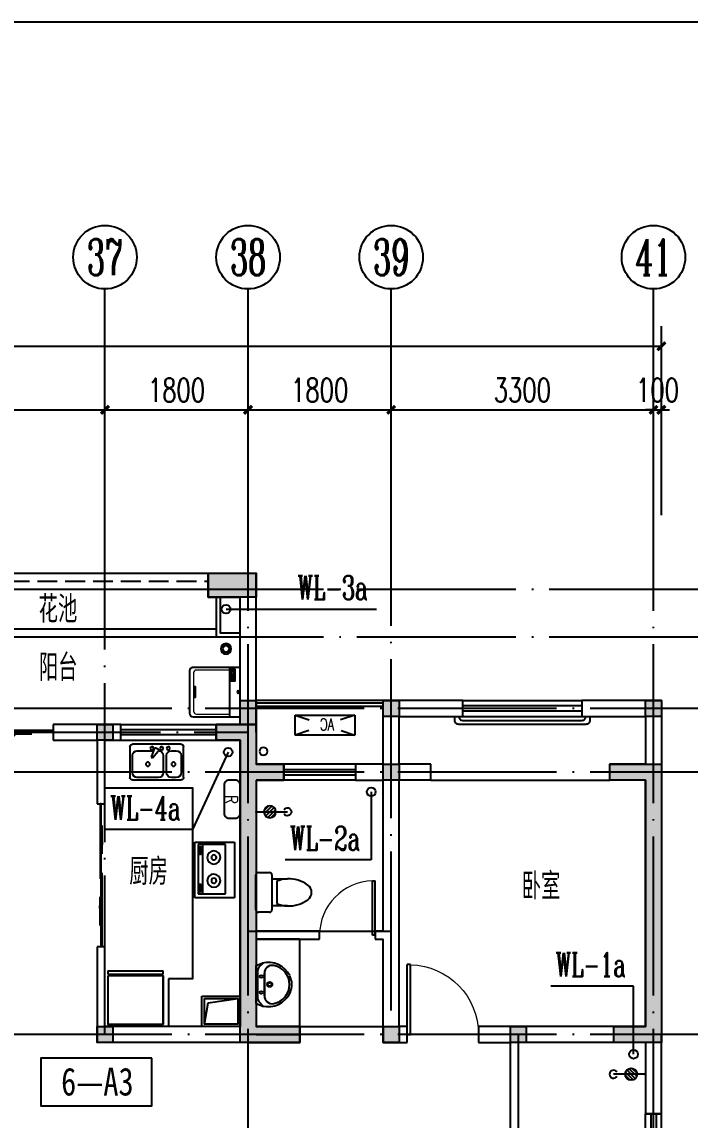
# Model space of a CAD drawing. Extents: x -287580 to -53108, y -522338 to -82629.
# Drawn here: x -206553 to -198149, y -430328 to -416516 of the extents above; entities that cross this region are included whole.
import ezdxf
from ezdxf.enums import TextEntityAlignment as Align

# ---------------------------------------------------------------- set-up
doc = ezdxf.new("R2010")
doc.units = 0
doc.header["$LTSCALE"] = 1000
doc.header["$MEASUREMENT"] = 0
doc.linetypes.add('DASH', pattern=[0.35, 0.25, -0.1])
doc.linetypes.add('DOTE', pattern=[2.42, 2, -0.2, 0.02, -0.2])
for name, color, linetype in [('AXIS', 3, 'Continuous'), ('AXIS_TEXT', 7, 'Continuous'), ('DIM_污水', 3, 'Continuous'), ('DOTE', 99, 'Continuous'), ('EQUIP_地漏', 7, 'Continuous'), ('kan', 146, 'Continuous'), ('KTIAO', 124, 'Continuous'), ('PUB_TEXT', 7, 'Continuous'), ('VPIPE-污水', 2, 'Continuous'), ('WALL', 9, 'Continuous'), ('WINDOW', 99, 'Continuous'), ('填充', 8, 'Continuous'), ('家具', 187, 'Continuous'), ('文字2', 7, 'Continuous'), ('栏杆', 169, 'Continuous'), ('给排水标注', 4, 'Continuous'), ('表格', 157, 'Continuous'), ('面层', 215, 'Continuous')]:
    doc.layers.add(name, color=color, linetype=linetype)
doc.layers.add('RENDERING', color=125, linetype='Continuous', lineweight=13)
doc.layers.add('洁、厨具', color=8, linetype='Continuous', lineweight=9)
doc.styles.add('-宋体', font='', dxfattribs={"width": 0.8})
doc.styles.add('_ROMANC', font='romanc__.ttf', dxfattribs={"width": 0.700005})
doc.styles.add('_SIMPLEX', font='SIMPLEX.shx', dxfattribs={"width": 0.75})
doc.styles.add('_TCH_AXIS', font='COMPLEX', dxfattribs={"bigfont": 'GBCBIG'})
doc.styles.add('_TCH_DIM_T3', font='SIMPLEX', dxfattribs={"width": 0.705882, "bigfont": 'GBCBIG'})
doc.styles.add('_TWT_SERIAL', font='COMPLEX', dxfattribs={"width": 0.8, "height": 3, "bigfont": 'HZTXT'})
doc.styles.add('COMPLEX', font='COMPLEX')
doc.styles.add('DIM_FONT', font='simplex_.ttf', dxfattribs={"width": 0.7, "bigfont": 'GBCBIG'})
doc.styles.get("Standard").update_dxf_attribs({"font": 'gbenor.shx', "bigfont": 'gbcbig.shx'})
doc.styles.get('-宋体').set_extended_font_data('SimSun')
doc.dimstyles.new('_TCH_ARCH&&100', dxfattribs={"dimtxt": 297.5, "dimasz": 100, "dimexe": 250, "dimexo": 300, "dimgap": 100, "dimtad": 1, "dimdec": 0, "dimzin": 0, "dimdsep": 46, "dimtxsty": '_TCH_DIM_T3', "dimblk": 'ARCHTICK', "dimcen": 0.09, "dimclrt": 7, "dimazin": 2, "dimtfac": 1, "dimtdec": 0, "dimtix": 1, "dimtmove": 2, "dimatfit": 3, "dimfxl": 0, "dimtolj": 1, "dimtzin": 0, "dimarcsym": 0})

# ---------------------------------------------------------------- blocks, each defined once
blk = doc.blocks.new('$TwtSys$00000327')
for p, q in [((-94, -9, 0), (9, 94, 0)), ((-9, -94, 0), (94, 9, 0)), ((12, 55, 0), (42, 84, 0)), ((40, 40, 0), (66, 66, 0)), ((55, 12, 0), (84, 42, 0)), ((-84, -42, 0), (-55, -12, 0)), ((-66, -66, 0), (-40, -40, 0)), ((-42, -84, 0), (-12, -55, 0))]:
    blk.add_line(p, q)
for radius in [94, 56.4]:
    blk.add_circle((0, 0, 0), radius)
blk = doc.blocks.new('aaaaaaffffffeeeee')
at = {"layer": 'DIM_污水'}
for p, q in [((-203986, -361662), (-203443, -361662)), ((-203443, -361662), (-202095, -361662)), ((-203959, -363462), (-204409, -364434, 0)), ((-202159, -363962), (-202159, -364816)), ((-204409, -364434, 0), (-205502, -364434, 0)), ((-202159, -364816), (-203243, -364816)), ((-198859, -366405), (-199900, -366405)), ((-198859, -367262), (-198859, -366405))]:
    blk.add_line(p, q, dxfattribs=at)
at = {"layer": 'VPIPE-污水'}
for centre in [(-203986, -361662), (-203959, -363462), (-202159, -363962), (-198859, -367262)]:
    blk.add_circle(centre, 55, dxfattribs=at)
at = {"layer": 'EQUIP_地漏', "xscale": 0.7, "yscale": -0.7, "zscale": 0.7, "rotation": 180}
blk.add_blockref('$TwtSys$00000327', (-203986, -362162), dxfattribs=at)
at = {"layer": 'DIM_污水', "color": 7, "style": '_TWT_SERIAL', "width": 0.64}
for s, p in [('WL-3a', (-203088, -361542)), ('WL-4a', (-205442, -364314, 0)), ('WL-2a', (-203183, -364696)), ('WL-1a', (-199840, -366285))]:
    blk.add_text(s, height=300, dxfattribs=at).set_placement(p)
blk = doc.blocks.new('ASDGFSDFGGDF')
at = {"layer": '家具'}
for p, q in [((695, -609), (695, 0)), ((695, -609), (695, 0)), ((0, -670), (0, -629)), ((0, -629), (28, -629)), ((0, -670), (695, -670)), ((28, -629), (28, -609)), ((695, -609), (666, -609)), ((666, -609), (666, -629)), ((666, -629), (695, -629)), ((695, -629), (695, -670))]:
    blk.add_line(p, q, dxfattribs=at)
for points in [[(0, -609), (0, 0), (695, 0), (695, -609)], [(666, -609), (28, -609), (28, -629), (666, -629)]]:
    blk.add_lwpolyline(points, close=True, dxfattribs=at)
blk = doc.blocks.new('sdfdsfgf')
at = {"layer": '家具'}
for points in [[(1414289, 21341), (1413809, 21341), (1413809, 20961), (1414289, 20961), (1414289, 21341)], [(1414259, 20991), (1414211, 21259), (1413839, 21311)]]:
    blk.add_lwpolyline(points, dxfattribs=at)
blk.add_lwpolyline([(1414259, 21311), (1413839, 21311), (1413839, 20991), (1414259, 20991)], close=True, dxfattribs=at)
blk = doc.blocks.new('A$C685A49D5')
at = {"layer": '家具'}
for p, q in [((0, 31), (0, 419)), ((31, 450), (644, 450)), ((675, 419), (675, 31)), ((31, 307), (31, 92)), ((153, 368), (92, 368)), ((215, 92), (215, 307)), ((256, 307), (256, 92)), ((390, 277), (320, 363)), ((340, 402), (325, 393)), ((369, 391), (408, 287)), ((583, 368), (377, 368)), ((408, 287), (390, 277)), ((644, 92), (644, 307)), ((644, 0), (31, 0)), ((92, 31), (153, 31)), ((317, 31), (583, 31))]:
    blk.add_line(p, q, dxfattribs=at)
for centre, radius in [((194, 399), 20.5), ((276, 399), 20.5), ((399, 399), 20.5), ((128, 199), 25.6), ((450, 199), 25.6)]:
    blk.add_circle(centre, radius, dxfattribs=at)
for centre, radius, start, end in [((31, 419), 30.7, 90, 180), ((644, 419), 30.7, 0, 90), ((92, 307), 61.4, 90, 180), ((153, 307), 61.4, 0, 90), ((317, 307), 61.4, 90, 180), ((335, 376), 20.5, 120, 219.4623), ((350, 384), 20.5, 20.5377, 120), ((583, 307), 61.4, 0, 90), ((31, 31), 30.7, 180, 270), ((92, 92), 61.4, 180, 270), ((153, 92), 61.4, 270, 0), ((317, 92), 61.4, 180, 270), ((583, 92), 61.4, 270, 0), ((644, 31), 30.7, 270, 0)]:
    blk.add_arc(centre, radius, start, end, dxfattribs=at)
at = {"layer": '家具', "style": 'DIM_FONT', "width": 0.8, "flags": 9}
for tag in ['YSIZE', 'XSIZE']:
    blk.add_attdef(tag, (338, 450), '', height=0.5, rotation=270, dxfattribs=at)
blk = doc.blocks.new('$plan$00001601')
at = {"layer": '家具'}
for p, q in [((-350, 16), (350, 16)), ((-350, -484), (-350, 16)), ((350, 16), (350, -484)), ((-323, -98), (-323, -440)), ((299, -98), (-323, -98)), ((299, -440), (299, -98)), ((-323, -384), (299, -384)), ((-291, -407), (-291, -418)), ((-199, -408), (-199, -418)), ((182, -407), (182, -418)), ((274, -408), (274, -418)), ((350, -484), (-350, -484)), ((-323, -440), (299, -440)), ((-216, -416), (-280, -416)), ((-280, -416), (-280, -433)), ((-280, -433), (-216, -433)), ((-216, -433), (-216, -416)), ((193, -416), (193, -433)), ((257, -416), (193, -416)), ((193, -433), (257, -433)), ((257, -433), (257, -416))]:
    blk.add_line(p, q, dxfattribs=at)
for points in [[(-199, -408, 0.259034), (-201, -404, 0.076276), (-213, -399, 0.036515), (-226, -397, 0.026615), (-245, -396, 0.026615), (-264, -397, 0.036515), (-277, -399, 0.076276), (-289, -404, 0.259034), (-291, -408, 0.078462), (-291, -409, 0.056762)], [(-199, -418, 0.259034), (-201, -415, 0.076276), (-213, -410, 0.036515), (-226, -407, 0.026615), (-245, -406, 0.026615), (-264, -407, 0.036515), (-277, -410, 0.076276), (-289, -415, 0.259034), (-291, -418, 0.259034), (-289, -422, 0.056762), (-280, -426, 0.036515)], [(274, -408, 0.259034), (272, -404, 0.076276), (260, -399, 0.036515), (247, -397, 0.026615), (228, -396, 0.026615), (209, -397, 0.036515), (196, -399, 0.076276), (184, -404, 0.259034), (182, -408, 0.078462), (182, -409, 0.056762)], [(274, -418, 0.259034), (272, -415, 0.076276), (260, -410, 0.036515), (247, -407, 0.026615), (228, -406, 0.026615), (209, -407, 0.036515), (196, -410, 0.076276), (184, -415, 0.259034), (182, -418, 0.259034), (184, -422, 0.056762), (193, -426, 0.036515)], [(-216, -427, 0.008736), (-213, -427, 0.076276), (-201, -422, 0.259034), (-199, -418, 0.259034)], [(257, -427, 0.008736), (260, -427, 0.076276), (272, -422, 0.259034), (274, -418, 0.259034)]]:
    blk.add_lwpolyline(points, format="xyb", dxfattribs=at)
for centre, radius, start, end in [((-158, -243), 82.5, 0.964, 0), ((-158, -243), 31.6, 0.6532, 0), ((134, -243), 82.5, 180, 179.036), ((134, -243), 31.6, 180, 179.3468)]:
    blk.add_arc(centre, radius, start, end, dxfattribs=at)
blk = doc.blocks.new('A$C3451006C')
blk.add_lwpolyline([(-50, 330), (-50, -30, 0.414214), (10, -90), (90, -90, 0.414214), (150, -30), (150, 330, 0.414214), (90, 390), (10, 390, 0.414214)], format="xyb", close=True)
at = {"style": '_SIMPLEX', "width": 0.8}
blk.add_text('R', height=150, rotation=270, dxfattribs=at).set_placement((-32, 144), align=Align.CENTER)
blk = doc.blocks.new('90304092557924')
at = {"layer": 'KTIAO', "color": 99}
for p, q in [((-375, 125), (-198, 66)), ((-375, 125), (-375, -125)), ((375, 125), (-375, 125)), ((375, 125), (198, 66)), ((375, -125), (375, 125)), ((-203, -68), (-375, -125)), ((-375, -125), (375, -125)), ((200, -67), (375, -125))]:
    blk.add_line(p, q, dxfattribs=at)
at = {"layer": 'KTIAO', "color": 99, "style": '_ROMANC', "width": 0.7}
blk.add_text('AC', height=148.6, dxfattribs=at).set_placement((-113, -66))
at = {"layer": 'KTIAO', "color": 99, "style": 'DIM_FONT', "oblique": 0, "width": 0.6, "flags": 9}
for tag in ['XSIZE', 'YSIZE']:
    blk.add_attdef(tag, (-375, -125), '', height=0.5, dxfattribs=at)
blk = doc.blocks.new('M_E6')
for p, q in [((-240, 0), (-270, -79)), ((240, 0), (-240, 0)), ((-237, 0), (239, 0)), ((240, 0), (270, -79)), ((-213, -36), (-271, -91)), ((-179, -23), (181, -23)), ((141, -105), (-141, -105)), ((-141, -105), (141, -105)), ((217, -37), (274, -95))]:
    blk.add_line(p, q)
for centre, radius in [((-99, -65), 16.3), ((101, -65), 16.3), ((2, -172), 31.6), ((2, -172), 23)]:
    blk.add_circle(centre, radius)
for centre, radius, start, end in [((28, -152), 307, 166.1751, 244.7296), ((-141, -205), 100, 90, 190.5602), ((-179, -73), 50, 90, 133.181), ((-28, -152), 307, 297.0639, 13.8249), ((141, -205), 100, 349.4398, 90), ((181, -73), 50, 44.5607, 90), ((0, -179), 243, 190.5602, 349.4398), ((0, -201), 250, 245.8071, 296.4628), ((28, -152), 307, 266.589, 266.5936)]:
    blk.add_arc(centre, radius, start, end)
at = {"width": 0.8, "flags": 9}
for tag in ['XSIZE', 'YSIZE']:
    blk.add_attdef(tag, (0, 0), '', height=0.5, dxfattribs=at)
blk = doc.blocks.new('1')
for p, q in [((-550, -239), (-550, 201)), ((-520, 231), (-380, 231)), ((-350, 201), (-350, 151)), ((-350, 151), (-350, -189)), ((-350, 151), (-154, 151)), ((-289, 121), (-289, -159)), ((-380, -269), (-520, -269)), ((-154, -189), (-350, -189)), ((-350, -189), (-350, -239))]:
    blk.add_line(p, q)
for centre, radius, start, end in [((-520, 201), 30, 90, 180), ((-380, 201), 30, 360, 90), ((-137, -247), 398, 92.544, 112.5495), ((-137, -247), 398, 53.3619, 92.544), ((40, -19), 110, 303.4509, 56.5491), ((-137, 208), 398, 267.456, 306.6381), ((-520, -239), 30, 180, 270), ((-380, -239), 30, 270, 360), ((-137, 208), 398, 247.4505, 267.456)]:
    blk.add_arc(centre, radius, start, end)
blk = doc.blocks.new('$plan$00001623')
at = {"layer": '家具', "linetype": 'Continuous'}
blk.add_line((-341, -145), (342, -145), dxfattribs=at)
at = {"layer": '家具'}
blk.add_lwpolyline([(295, -706), (-295, -706, -0.414214), (-345, -656), (-345, 0), (345, 0), (345, -656, -0.414214)], format="xyb", close=True, dxfattribs=at)
at = {"layer": '家具', "lineweight": 13}
blk.add_lwpolyline([(307, -145), (307, -611, -0.414214), (267, -651), (-267, -651, -0.414214), (-307, -611), (-307, -145)], format="xyb", dxfattribs=at)
at = {"layer": '家具'}
for points in [[(323, -72), (152, -72), (152, -120), (323, -120)], [(163, -86), (177, -86), (177, -99), (163, -99)], [(189, -86), (202, -86), (202, -99), (189, -99)], [(213, -86), (227, -86), (227, -99), (213, -99)], [(239, -86), (253, -86), (253, -99), (239, -99)], [(281, -110), (309, -110), (309, -80), (281, -80)]]:
    blk.add_lwpolyline(points, close=True, dxfattribs=at)
blk.add_lwpolyline([(-71, -651), (-71, -623), (0, -623), (71, -623), (71, -651)], dxfattribs=at)
blk.add_circle((0, -25), 16, dxfattribs=at)
blk = doc.blocks.new('$lvtry$00000168')
at = {"color": 0}
blk.add_line((0, 0), (0, -395), dxfattribs=at)
blk.add_arc((0, -395), 50, 121.0332, 58.9668, dxfattribs=at)
for p in [(0, 0), (0, -223)]:
    blk.add_point(p, dxfattribs=at)
blk = doc.blocks.new('$lvtry$00000171')
for p, q in [((-74, 11), (-11, 74)), ((-70, -27), (27, 70)), ((-53, -53), (53, 53)), ((-27, -70), (70, 27)), ((11, -74), (74, -11))]:
    blk.add_line(p, q)
blk.add_circle((0, 0), 75)
blk.add_point((0, 0))
blk = doc.blocks.new('A$C6BE329BC')
at = {"layer": '家具'}
blk.add_blockref('$lvtry$00000168', (75, 445), dxfattribs=at)
at = {"layer": '家具', "rotation": 180}
blk.add_blockref('$lvtry$00000171', (75, 271), dxfattribs=at)
blk = doc.blocks.new('TRHH')
at = {"color": 6}
blk.add_circle((-249202, -461390), 50, dxfattribs=at)
blk = doc.blocks.new('A$C72E5532A')
at = {"layer": '填充'}
for points in [[(19900, 14500), (20500, 14500), (20500, 14200), (19900, 14200)], [(20300, 12900), (20500, 12900), (20500, 12600), (20300, 12600)], [(22100, 12900), (22300, 12900), (22300, 12700), (22100, 12700)], [(25400, 12900), (25600, 12900), (25600, 12700), (25400, 12700)], [(18500, 12600), (18700, 12600), (18700, 12400), (18500, 12400)], [(22100, 12100), (22300, 12100), (22300, 11900), (22100, 11900)], [(18500, 8800), (18700, 8800), (18700, 8600), (18500, 8600)], [(22100, 8800), (22300, 8800), (22300, 8600), (22100, 8600)], [(23700, 8800), (23900, 8800), (23900, 8600), (23700, 8600)]]:
    blk.add_hatch(color=256, dxfattribs=at).paths.add_polyline_path(points)
at = {"color": 6}
for points in [[(19900, 14500), (20500, 14500), (20500, 14200), (19900, 14200)], [(20300, 12900), (20500, 12900), (20500, 12600), (20300, 12600)], [(22100, 12900), (22300, 12900), (22300, 12700), (22100, 12700)], [(25400, 12900), (25600, 12900), (25600, 12700), (25400, 12700)], [(18500, 12600), (18700, 12600), (18700, 12400), (18500, 12400)], [(22100, 12100), (22300, 12100), (22300, 11900), (22100, 11900)], [(18500, 8800), (18700, 8800), (18700, 8600), (18500, 8600)], [(22100, 8800), (22300, 8800), (22300, 8600), (22100, 8600)], [(23700, 8800), (23900, 8800), (23900, 8600), (23700, 8600)]]:
    blk.add_lwpolyline(points, close=True, dxfattribs=at)
blk = doc.blocks.new('A$C17F555B1')
at = {"layer": '填充'}
h = blk.add_hatch(color=256, dxfattribs=at)
h.dxf.hatch_style = 1
h.paths.add_polyline_path([(55300, 3700), (55300, 3300), (55700, 3300), (55700, 3700)])
h.paths.add_polyline_path([(30100, 3700), (30100, 3300), (30500, 3300), (30500, 3700)])
h.paths.add_polyline_path([(25600, 3300), (25600, 3700), (25200, 3700), (25200, 3300)])
h.paths.add_polyline_path([(400, 3300), (400, 3700), (0, 3700), (0, 3300)])
h.paths.add_polyline_path([(45350, 10300), (45350, 8200), (45150, 8200), (45150, 10500), (45700, 10500), (45700, 10300)])
h.paths.add_polyline_path([(10550, 10500), (10550, 8200), (10350, 8200), (10350, 10300), (10000, 10300), (10000, 10500)])
h.paths.add_polyline_path([(5600, 0), (5100, 0), (5100, 2500), (5300, 2500), (5300, 200), (5600, 200)])
h.paths.add_polyline_path([(20500, 0), (20000, 0), (20000, 200), (20300, 200), (20300, 2500), (20500, 2500)])
h.paths.add_polyline_path([(35700, 0), (35200, 0), (35200, 2500), (35400, 2500), (35400, 200), (35700, 200)])
h.paths.add_polyline_path([(50600, 0), (50100, 0), (50100, 200), (50400, 200), (50400, 2500), (50600, 2500)])
h.paths.add_polyline_path([(54000, 0), (53350, 0), (53350, 200), (53800, 200), (53800, 2100), (54000, 2100)])
h.paths.add_polyline_path([(32450, 0), (31800, 0), (31800, 2100), (32000, 2100), (32000, 200), (32450, 200)])
h.paths.add_polyline_path([(23900, 0), (23250, 0), (23250, 200), (23700, 200), (23700, 2100), (23900, 2100)])
h.paths.add_polyline_path([(2350, 0), (1700, 0), (1700, 2100), (1900, 2100), (1900, 200), (2350, 200)])
h.paths.add_polyline_path([(50600, 9800), (50600, 6700), (51150, 6700), (51150, 6500), (50400, 6500), (50400, 9800), (50400, 10300), (50100, 10300), (50100, 10500), (50600, 10500), (50600, 10000), (50950, 10000), (50950, 9800)])
h.paths.add_polyline_path([(35400, 10300), (35400, 9800), (35400, 6500), (34650, 6500), (34650, 6700), (35200, 6700), (35200, 9800), (34850, 9800), (34850, 10000), (35200, 10000), (35200, 10500), (35700, 10500), (35700, 10300)])
h.paths.add_polyline_path([(20500, 10500), (20500, 10000), (20850, 10000), (20850, 9800), (20500, 9800), (20500, 6700), (21050, 6700), (21050, 6500), (20300, 6500), (20300, 9800), (20300, 10300), (20000, 10300), (20000, 10500)])
h.paths.add_polyline_path([(5300, 9800), (5300, 6500), (4550, 6500), (4550, 6700), (5100, 6700), (5100, 9800), (4750, 9800), (4750, 10000), (5100, 10000), (5100, 10500), (5600, 10500), (5600, 10300), (5300, 10300)])
h.paths.add_polyline_path([(15050, 10300), (13250, 10300), (13250, 8900), (13050, 8900), (13050, 10500), (15250, 10500), (15250, 9900), (15050, 9900)])
h.paths.add_polyline_path([(40650, 10300), (40650, 9900), (40450, 9900), (40450, 10500), (42650, 10500), (42650, 8900), (42450, 8900), (42450, 10300)])
h.paths.add_polyline_path([(39900, 1900), (39900, 1000), (40400, 1000), (40400, 800), (39900, 800), (39900, 0), (39300, 0), (39300, 200), (39700, 200), (39700, 1000), (39700, 1900)])
h.paths.add_polyline_path([(46100, 1900), (46100, 1000), (46100, 200), (46500, 200), (46500, 0), (45900, 0), (45900, 800), (45400, 800), (45400, 1000), (45900, 1000), (45900, 1900)])
h.paths.add_polyline_path([(40650, 5400), (40650, 5100), (41300, 5100), (41300, 4100), (41100, 4100), (41100, 4900), (40450, 4900), (39900, 4900), (39900, 4800), (39700, 4800), (39700, 5100), (40450, 5100), (40450, 5400)])
h.paths.add_polyline_path([(45350, 5400), (45350, 5100), (46100, 5100), (46100, 4800), (45900, 4800), (45900, 4900), (45350, 4900), (44700, 4900), (44700, 4100), (44500, 4100), (44500, 5100), (45150, 5100), (45150, 5400)])
h.paths.add_polyline_path([(30750, 9800), (30300, 9800), (30300, 6700), (30700, 6700), (30700, 6500), (30100, 6500), (30100, 10000), (30750, 10000)])
h.paths.add_polyline_path([(55700, 10000), (55700, 6500), (55100, 6500), (55100, 6700), (55500, 6700), (55500, 9800), (55050, 9800), (55050, 10000)])
h.paths.add_polyline_path([(16000, 1900), (16000, 1000), (16000, 200), (16400, 200), (16400, 0), (15800, 0), (15800, 800), (15300, 800), (15300, 1000), (15800, 1000), (15800, 1900)])
h.paths.add_polyline_path([(9800, 1900), (9800, 1000), (10300, 1000), (10300, 800), (9800, 800), (9800, 0), (9200, 0), (9200, 200), (9600, 200), (9600, 1000), (9600, 1900)])
h.paths.add_polyline_path([(15250, 5400), (15250, 5100), (16000, 5100), (16000, 4800), (15800, 4800), (15800, 4900), (15250, 4900), (14600, 4900), (14600, 4100), (14400, 4100), (14400, 5100), (15050, 5100), (15050, 5400)])
h.paths.add_polyline_path([(10550, 5400), (10550, 5100), (11200, 5100), (11200, 4100), (11000, 4100), (11000, 4900), (10350, 4900), (9800, 4900), (9800, 4800), (9600, 4800), (9600, 5100), (10350, 5100), (10350, 5400)])
h.paths.add_polyline_path([(25400, 9800), (24950, 9800), (24950, 10000), (25600, 10000), (25600, 6500), (25000, 6500), (25000, 6700), (25400, 6700)])
h.paths.add_polyline_path([(200, 9800), (200, 6700), (600, 6700), (600, 6500), (0, 6500), (0, 10000), (650, 10000), (650, 9800)])
at = {"color": 3}
for points in [[(50600, 9800), (50600, 6700), (51150, 6700), (51150, 6500), (50400, 6500), (50400, 9800), (50400, 10300), (50100, 10300), (50100, 10500), (50600, 10500), (50600, 10000), (50950, 10000), (50950, 9800)], [(55700, 10000), (55700, 6500), (55100, 6500), (55100, 6700), (55500, 6700), (55500, 9800), (55050, 9800), (55050, 10000)]]:
    blk.add_lwpolyline(points, close=True, dxfattribs=at)
blk = doc.blocks.new('_ArchTick')
at = {"color": 0, "linetype": 'ByBlock', "const_width": 0.4}
blk.add_lwpolyline([(-0.5, -0.5), (0.5, 0.5)], dxfattribs=at)
blk = doc.blocks.new('*D365')
at = {"layer": 'AXIS', "color": 0, "lineweight": -2}
for p, q in [((-208959, -422720), (-208959, -421144)), ((-205509, -422720), (-205509, -421144)), ((-208959, -421394), (-205509, -421394))]:
    blk.add_line(p, q, dxfattribs=at)
at = {"layer": 'Defpoints', "color": 0}
for p in [(-205509, -421394), (-208959, -423020), (-205509, -423020)]:
    blk.add_point(p, dxfattribs=at)
at = {"layer": 'AXIS', "color": 0, "lineweight": -2, "xscale": 100, "yscale": 100, "zscale": 100, "rotation": 180}
blk.add_blockref('_ArchTick', (-208959, -421394), dxfattribs=at)
at = {"layer": 'AXIS', "color": 0, "lineweight": -2, "xscale": 100, "yscale": 100, "zscale": 100}
blk.add_blockref('_ArchTick', (-205509, -421394), dxfattribs=at)
at = {"layer": 'AXIS', "color": 7, "insert": (-207234, -421146), "char_height": 297.5, "attachment_point": 5, "style": '_TCH_DIM_T3'}
blk.add_mtext('\\A1;3450', dxfattribs=at)
blk = doc.blocks.new('*D366')
at = {"layer": 'AXIS', "color": 0, "lineweight": -2}
for p, q in [((-205509, -422720), (-205509, -421144)), ((-203709, -422720), (-203709, -421144)), ((-205509, -421394), (-203709, -421394))]:
    blk.add_line(p, q, dxfattribs=at)
at = {"layer": 'Defpoints', "color": 0}
for p in [(-203709, -421394), (-205509, -423020), (-203709, -423020)]:
    blk.add_point(p, dxfattribs=at)
at = {"layer": 'AXIS', "color": 0, "lineweight": -2, "xscale": 100, "yscale": 100, "zscale": 100, "rotation": 180}
blk.add_blockref('_ArchTick', (-205509, -421394), dxfattribs=at)
at = {"layer": 'AXIS', "color": 0, "lineweight": -2, "xscale": 100, "yscale": 100, "zscale": 100}
blk.add_blockref('_ArchTick', (-203709, -421394), dxfattribs=at)
at = {"layer": 'AXIS', "color": 7, "insert": (-204609, -421146), "char_height": 297.5, "attachment_point": 5, "style": '_TCH_DIM_T3'}
blk.add_mtext('\\A1;1800', dxfattribs=at)
blk = doc.blocks.new('*D367')
at = {"layer": 'AXIS', "color": 0, "lineweight": -2}
for p, q in [((-203709, -422720), (-203709, -421144)), ((-201909, -422720), (-201909, -421144)), ((-203709, -421394), (-201909, -421394))]:
    blk.add_line(p, q, dxfattribs=at)
at = {"layer": 'Defpoints', "color": 0}
for p in [(-201909, -421394), (-203709, -423020), (-201909, -423020)]:
    blk.add_point(p, dxfattribs=at)
at = {"layer": 'AXIS', "color": 0, "lineweight": -2, "xscale": 100, "yscale": 100, "zscale": 100, "rotation": 180}
blk.add_blockref('_ArchTick', (-203709, -421394), dxfattribs=at)
at = {"layer": 'AXIS', "color": 0, "lineweight": -2, "xscale": 100, "yscale": 100, "zscale": 100}
blk.add_blockref('_ArchTick', (-201909, -421394), dxfattribs=at)
at = {"layer": 'AXIS', "color": 7, "insert": (-202809, -421146), "char_height": 297.5, "attachment_point": 5, "style": '_TCH_DIM_T3'}
blk.add_mtext('\\A1;1800', dxfattribs=at)
blk = doc.blocks.new('*D368')
at = {"layer": 'AXIS', "color": 0, "lineweight": -2}
for p, q in [((-201909, -422720), (-201909, -421144)), ((-198609, -422720), (-198609, -421144)), ((-201909, -421394), (-198609, -421394))]:
    blk.add_line(p, q, dxfattribs=at)
at = {"layer": 'Defpoints', "color": 0}
for p in [(-198609, -421394), (-201909, -423020), (-198609, -423020)]:
    blk.add_point(p, dxfattribs=at)
at = {"layer": 'AXIS', "color": 0, "lineweight": -2, "xscale": 100, "yscale": 100, "zscale": 100, "rotation": 180}
blk.add_blockref('_ArchTick', (-201909, -421394), dxfattribs=at)
at = {"layer": 'AXIS', "color": 0, "lineweight": -2, "xscale": 100, "yscale": 100, "zscale": 100}
blk.add_blockref('_ArchTick', (-198609, -421394), dxfattribs=at)
at = {"layer": 'AXIS', "color": 7, "insert": (-200259, -421146), "char_height": 297.5, "attachment_point": 5, "style": '_TCH_DIM_T3'}
blk.add_mtext('\\A1;3300', dxfattribs=at)
blk = doc.blocks.new('*D369')
at = {"layer": 'AXIS', "color": 0, "lineweight": -2}
for p, q in [((-198609, -422720), (-198609, -421144)), ((-198509, -422720), (-198509, -421144)), ((-198609, -421394), (-198709, -421394)), ((-198609, -421394), (-198509, -421394)), ((-198509, -421394), (-198409, -421394))]:
    blk.add_line(p, q, dxfattribs=at)
at = {"layer": 'Defpoints', "color": 0}
for p in [(-198509, -421394), (-198609, -423020), (-198509, -423020)]:
    blk.add_point(p, dxfattribs=at)
at = {"layer": 'AXIS', "color": 0, "lineweight": -2, "xscale": 100, "yscale": 100, "zscale": 100}
blk.add_blockref('_ArchTick', (-198609, -421394), dxfattribs=at)
at = {"layer": 'AXIS', "color": 0, "lineweight": -2, "xscale": 100, "yscale": 100, "zscale": 100, "rotation": 180}
blk.add_blockref('_ArchTick', (-198509, -421394), dxfattribs=at)
at = {"layer": 'AXIS', "color": 7, "insert": (-198559, -421146), "char_height": 297.5, "attachment_point": 5, "style": '_TCH_DIM_T3'}
blk.add_mtext('\\A1;100', dxfattribs=at)
blk = doc.blocks.new('*D370')
at = {"layer": 'AXIS', "color": 0, "lineweight": -2}
for p, q in [((-254209, -422720), (-254209, -420344)), ((-198509, -422720), (-198509, -420344)), ((-254209, -420594), (-198509, -420594))]:
    blk.add_line(p, q, dxfattribs=at)
at = {"layer": 'Defpoints', "color": 0}
for p in [(-198509, -420594), (-254209, -423020), (-198509, -423020)]:
    blk.add_point(p, dxfattribs=at)
at = {"layer": 'AXIS', "color": 0, "lineweight": -2, "xscale": 100, "yscale": 100, "zscale": 100, "rotation": 180}
blk.add_blockref('_ArchTick', (-254209, -420594), dxfattribs=at)
at = {"layer": 'AXIS', "color": 0, "lineweight": -2, "xscale": 100, "yscale": 100, "zscale": 100}
blk.add_blockref('_ArchTick', (-198509, -420594), dxfattribs=at)
at = {"layer": 'AXIS', "color": 7, "insert": (-226359, -420346), "char_height": 297.5, "attachment_point": 5, "style": '_TCH_DIM_T3'}
blk.add_mtext('\\A1;55700', dxfattribs=at)
blk = doc.blocks.new('$DorLib2D$00000131')
at = {"color": 0, "linetype": 'Continuous'}
for p, q in [((0.15, 0.125), (0.2319, 0.1973)), ((0.2319, 0.1973), (0.2319, 0.125)), ((-0.5, 0.125), (-0.5, 0)), ((0.0192, 0.125), (-0.5, 0.125)), ((0.0192, 0), (0.0192, 0.125)), ((0.35, 0.125), (0.15, 0.125)), ((-0.5, 0), (0.0192, 0)), ((-0.024, 0), (0.5, 0)), ((-0.024, -0.125), (-0.024, 0)), ((0.5, 0), (0.5, -0.125)), ((-0.35, -0.125), (-0.15, -0.125)), ((-0.2319, -0.1973), (-0.2319, -0.125)), ((-0.15, -0.125), (-0.2319, -0.1973)), ((0.5, -0.125), (-0.024, -0.125))]:
    blk.add_line(p, q, dxfattribs=at)
blk = doc.blocks.new('$WINLIB2D$00000001')
at = {"color": 0}
for points in [[(-0.5, 0.5), (-0.5, -0.5)], [(-0.5, 0.5), (0.5, 0.5)], [(0.5, -0.5), (0.5, 0.5)], [(0.5, 0.1667), (-0.5, 0.1667)], [(0.5, -0.1667), (-0.5, -0.1667)], [(-0.5, -0.5), (0.5, -0.5)]]:
    blk.add_lwpolyline(points, dxfattribs=at)
blk = doc.blocks.new('$DorLib2D$00000001')
for p, q in [((0.45, 0.975), (0.5, 0.975)), ((0.45, 0), (0.45, 0.975)), ((0.5, 0), (0.5, 0.975)), ((0.5, 0), (0.45, 0))]:
    blk.add_line(p, q)
at = {"lineweight": 13}
blk.add_arc((0.475, 0), 0.975, 91.4693, 180, dxfattribs=at)
blk = doc.blocks.new('_AXISO')
blk.add_circle((0, 0), 0.5)
at = {"layer": 'AXIS_TEXT', "style": 'COMPLEX', "width": 1.041667}
blk.add_attdef('A', text='', height=0.56, dxfattribs=at).set_placement((-0.25, -0.28), (0.25, -0.28), align=Align.FIT)

msp = doc.modelspace()

# ---------------------------------------------------------------- linework, layer by layer
at = {"layer": 'AXIS'}
for p, q in [((-205508.8, -422074.7), (-205508.8, -419874.4)), ((-203708.8, -422074.7), (-203708.8, -419874.4)), ((-201908.8, -422074.7), (-201908.8, -419874.4)), ((-198608.8, -422074.7), (-198608.8, -419874.4))]:
    msp.add_line(p, q, dxfattribs=at)
at = {"layer": 'DOTE', "linetype": 'DOTE'}
for p, q in [((-205508.8, -429250.9), (-205508.8, -422172.4)), ((-203708.8, -438442), (-203708.8, -422172.4)), ((-201908.8, -428950.9), (-201908.8, -422172.4)), ((-198608.8, -438442), (-198608.8, -422172.4)), ((-255580, -423650.9), (-197406.7, -423650.9)), ((-255580, -424250.9), (-197406.7, -424250.9)), ((-197406.7, -425150.9), (-233808.8, -425150.9)), ((-218908.8, -425450.9), (-203708.8, -425450.9)), ((-197406.7, -425950.9), (-233808.8, -425950.9)), ((-203708.8, -427950.9), (-201908.8, -427950.9)), ((-197406.7, -429250.9), (-255580, -429250.9)), ((-200308.8, -438442), (-200308.8, -429250.9))]:
    msp.add_line(p, q, dxfattribs=at)
at = {"layer": 'kan'}
for p, q in [((-208458.8, -423450.9), (-204208.8, -423450.9)), ((-208458.8, -423650.9), (-204208.8, -423650.9))]:
    msp.add_line(p, q, dxfattribs=at)
at = {"layer": 'kan', "linetype": 'DASH'}
msp.add_line((-208458.8, -423550.9), (-204208.8, -423550.9), dxfattribs=at)
at = {"layer": 'kan', "color": 124}
for p, q in [((-208858.8, -424150.9), (-204108.8, -424150.9)), ((-208858.8, -424250.9), (-203808.8, -424250.9))]:
    msp.add_line(p, q, dxfattribs=at)
at = {"layer": 'kan'}
msp.add_lwpolyline([(-202008.8, -425050.9), (-203608.8, -425050.9)], dxfattribs=at)
at = {"layer": 'WALL'}
for p, q in [((-204208.8, -423450.9), (-203608.8, -423450.9)), ((-204208.8, -423450.9), (-204208.8, -423750.9)), ((-203608.8, -425450.9), (-203608.8, -423450.9)), ((-204208.8, -423750.9), (-203808.8, -423750.9)), ((-203808.8, -425350.9), (-203808.8, -423750.9)), ((-201008.8, -425050.9), (-202008.8, -425050.9)), ((-202008.8, -425850.9), (-202008.8, -425050.9)), ((-201008.8, -425250.9), (-201008.8, -425050.9)), ((-198508.8, -425050.9), (-199508.8, -425050.9)), ((-199508.8, -425050.9), (-199508.8, -425250.9)), ((-198508.8, -425050.9), (-198508.8, -425950.9)), ((-201808.8, -425250.9), (-201008.8, -425250.9)), ((-201808.8, -425850.9), (-201808.8, -425250.9)), ((-199508.8, -425250.9), (-198708.8, -425250.9)), ((-198708.8, -425250.9), (-198708.8, -425850.9)), ((-205508.8, -425350.9), (-206158.8, -425350.9)), ((-206158.8, -425350.9), (-206158.8, -425550.9)), ((-205309, -425350.9), (-205508.8, -425350.9)), ((-205309, -425550.9), (-205309, -425350.9)), ((-203808.8, -425350.9), (-204109, -425350.9)), ((-204109, -425350.9), (-204109, -425550.9)), ((-206158.8, -425550.9), (-205608.8, -425550.9)), ((-205608.8, -425550.9), (-205608.8, -426350.9)), ((-205508.8, -426350.9), (-205508.8, -425550.9)), ((-205508.8, -425550.9), (-205309, -425550.9)), ((-204109, -425550.9), (-203808.8, -425550.9)), ((-203808.8, -425550.9), (-203808.8, -425950.9)), ((-203608.8, -425450.9), (-203608.8, -425850.9)), ((-203808.8, -425950.9), (-203808.8, -427950.9)), ((-203258.8, -425850.9), (-203608.8, -425850.9)), ((-203258.8, -426050.9), (-203258.8, -425850.9)), ((-202008.8, -425850.9), (-202358.8, -425850.9)), ((-202358.8, -425850.9), (-202358.8, -426050.9)), ((-201407.8, -425850.9), (-201808.8, -425850.9)), ((-201407.8, -426050.9), (-201407.8, -425850.9)), ((-198708.8, -425850.9), (-199158.8, -425850.9)), ((-199158.8, -426050.9), (-199158.8, -425850.9)), ((-198508.8, -425950.9), (-198508.8, -429250.9)), ((-203608.8, -426050.9), (-203258.8, -426050.9)), ((-203608.8, -426050.9), (-203608.8, -427950.9)), ((-202358.8, -426050.9), (-202008.8, -426050.9)), ((-202008.8, -427950.9), (-202008.8, -426050.9)), ((-201407.8, -426050.9), (-201808.8, -426050.9)), ((-201808.8, -427950.9), (-201808.8, -426050.9)), ((-198708.8, -426050.9), (-199158.8, -426050.9)), ((-198708.8, -426050.9), (-198708.8, -429150.9)), ((-205608.8, -426350.9), (-205508.8, -426350.9)), ((-203808.8, -427950.9), (-203808.8, -429150.9)), ((-202808.8, -427950.9), (-203608.8, -427950.9)), ((-202808.8, -428050.9), (-202808.8, -427950.9)), ((-202008.8, -427950.9), (-202108.8, -427950.9)), ((-202108.8, -427950.9), (-202108.8, -428050.9)), ((-201808.8, -429150.9), (-201808.8, -427950.9)), ((-205508.8, -428150.9), (-205608.8, -428150.9)), ((-205608.8, -428150.9), (-205608.8, -429350.9)), ((-205508.8, -429150.9), (-205508.8, -428150.9)), ((-203608.8, -428050.9), (-202808.8, -428050.9)), ((-203608.8, -428050.9), (-203608.8, -429150.9)), ((-202108.8, -428050.9), (-202008.8, -428050.9)), ((-202008.8, -429150.9), (-202008.8, -428050.9)), ((-203808.8, -429150.9), (-205508.8, -429150.9)), ((-203058.8, -429150.9), (-203608.8, -429150.9)), ((-203058.8, -429350.9), (-203058.8, -429150.9)), ((-202008.8, -429150.9), (-202008.8, -429350.9)), ((-201708.8, -429150.9), (-201808.8, -429150.9)), ((-201708.8, -429350.9), (-201708.8, -429150.9)), ((-200308.8, -429150.9), (-200808.8, -429150.9)), ((-200808.8, -429150.9), (-200808.8, -429350.9)), ((-198708.8, -429150.9), (-200308.8, -429150.9)), ((-198508.8, -430250.9), (-198508.8, -429250.9)), ((-203708.8, -429350.9), (-205608.8, -429350.9)), ((-203708.8, -429350.9), (-203058.8, -429350.9)), ((-202008.8, -429350.9), (-201908.8, -429350.9)), ((-201908.8, -429350.9), (-201708.8, -429350.9)), ((-200808.8, -429350.9), (-200408.8, -429350.9)), ((-200408.8, -430450.9), (-200408.8, -429350.9)), ((-200308.8, -430550.9), (-200308.8, -429350.9)), ((-198708.8, -429350.9), (-200308.8, -429350.9)), ((-198708.8, -429350.9), (-198708.8, -430250.9)), ((-198708.8, -430250.9), (-198508.8, -430250.9))]:
    msp.add_line(p, q, dxfattribs=at)
at = {"layer": 'WINDOW'}
for p, q in [((-201407.8, -426050.9), (-199158.8, -426050.9)), ((-202808.8, -427950.9), (-202108.8, -427950.9)), ((-203058.8, -429150.9), (-202008.8, -429150.9))]:
    msp.add_line(p, q, dxfattribs=at)
at = {"layer": 'WINDOW', "linetype": 'DASH'}
for p, q in [((-203058.8, -429150.9), (-203058.8, -429350.9)), ((-202008.8, -429350.9), (-202008.8, -429150.9))]:
    msp.add_line(p, q, dxfattribs=at)
at = {"layer": '家具'}
msp.add_line((-204708.8, -428550.9, 0), (-204708.8, -429150.9, 0), dxfattribs=at)
at = {"layer": '家具', "elevation": 0}
msp.add_lwpolyline([(-205508.8, -426150.9), (-205508.8, -426150.9), (-204408.8, -426150.9), (-204408.8, -426150.9), (-204408.8, -428550.9), (-204408.8, -428550.9), (-204408.8, -428550.9), (-204708.8, -428550.9)], dxfattribs=at)
at = {"layer": '家具'}
msp.add_lwpolyline([(-203608.8, -429250.9), (-203058.8, -429250.9), (-203058.8, -428350.9), (-203058.8, -428050.9), (-203608.8, -428050.9)], dxfattribs=at)
at = {"layer": '文字2', "color": 5, "elevation": 0}
msp.add_lwpolyline([(-204917.3, -429549.3), (-206317.3, -429549.3), (-206317.3, -430149.3), (-204917.3, -430149.3)], close=True, dxfattribs=at)
at = {"layer": '栏杆'}
for points in [[(-203608.8, -425080.9), (-202008.8, -425080.9)], [(-203608.8, -425120.9), (-202008.8, -425120.9)]]:
    msp.add_lwpolyline(points, dxfattribs=at)
for points in [[(-199408.8, -425250.9), (-199408.8, -425300.9, -0.4142136), (-199458.8, -425350.9), (-201058.8, -425350.9, -0.4142136), (-201108.8, -425300.9), (-201108.8, -425250.9)], [(-201058.8, -425250.9), (-201058.8, -425250.9, 0.4142136), (-201008.8, -425300.9), (-199508.8, -425300.9, 0.4142136), (-199458.8, -425250.9), (-199458.8, -425250.9)]]:
    msp.add_lwpolyline(points, format="xyb", dxfattribs=at)
at = {"layer": '给排水标注'}
for points in [[(-203808.8, -424250.9), (-203808.8, -423750.9), (-204108.8, -423750.9), (-204108.8, -424250.9)], [(-203808.8, -423750.9), (-204058.8, -423750.9), (-204058.8, -424200.9), (-203808.8, -424200.9)]]:
    msp.add_lwpolyline(points, close=True, dxfattribs=at)
at = {"layer": '表格'}
msp.add_lwpolyline([(-262742.7, -416515.5), (-189142.7, -416515.5)], dxfattribs=at)

# ---------------------------------------------------------------- block references
at = {"color": 99, "xscale": -1}
msp.add_blockref('TRHH', (-452717.6, 35700), dxfattribs=at)
at = {"xscale": -1, "rotation": 90}
msp.add_blockref('A$C6BE329BC', (-203163.8, -426375.9), dxfattribs=at)
at = {"rotation": 270}
msp.add_blockref('A$C6BE329BC', (-199161.1, -429675.9), dxfattribs=at)
at = {"layer": 'AXIS'}
ref = msp.add_blockref('_AXISO', (-205508.8, -419474.4), dxfattribs=dict(at, xscale=800, yscale=800, zscale=800))
ref.add_attrib('A', '37', dxfattribs={"layer": 'AXIS_TEXT', "height": 452.55, "style": '_TCH_AXIS', "width": 0.636364}).set_placement((-205735.1, -419700.7), (-205282.5, -419700.7), align=Align.FIT)
ref = msp.add_blockref('_AXISO', (-203708.8, -419474.4), dxfattribs=dict(at, xscale=800, yscale=800, zscale=800))
ref.add_attrib('A', '38', dxfattribs={"layer": 'AXIS_TEXT', "height": 452.55, "style": '_TCH_AXIS', "width": 0.636364}).set_placement((-203935.1, -419700.7), (-203482.5, -419700.7), align=Align.FIT)
ref = msp.add_blockref('_AXISO', (-201908.8, -419474.4), dxfattribs=dict(at, xscale=800, yscale=800, zscale=800))
ref.add_attrib('A', '39', dxfattribs={"layer": 'AXIS_TEXT', "height": 452.55, "style": '_TCH_AXIS', "width": 0.636364}).set_placement((-202135.1, -419700.7), (-201682.5, -419700.7), align=Align.FIT)
ref = msp.add_blockref('_AXISO', (-198608.8, -419474.4), dxfattribs=dict(at, xscale=800, yscale=800, zscale=800))
ref.add_attrib('A', '41', dxfattribs={"layer": 'AXIS_TEXT', "height": 452.55, "style": '_TCH_AXIS', "width": 0.7}).set_placement((-198835.1, -419700.7), (-198382.5, -419700.7), align=Align.FIT)
at = {"layer": 'RENDERING', "xscale": -1}
msp.add_blockref('90304092557924', (-202742.5, -425360.4), dxfattribs=at)
at = {"layer": 'WINDOW'}
for name, p, xscale, yscale, zscale in [('$WINLIB2D$00000001', (-200258.8, -425150.9), 1500, -200, 1500), ('$WINLIB2D$00000001', (-204709, -425450.9), 1200, -200, 1200), ('$DorLib2D$00000001', (-202458.8, -428000.9), 700, 700, 700)]:
    msp.add_blockref(name, p, dxfattribs=dict(at, xscale=xscale, yscale=yscale, zscale=zscale))
for name, p, xscale, yscale, zscale, rotation in [('$DorLib2D$00000131', (-207058.8, -425450.9), -1800, 200, -1800, 180.0000001412787), ('$WINLIB2D$00000001', (-202808.8, -425950.9), 900, -200, 900, 180), ('$DorLib2D$00000131', (-205558.8, -427250.9), 1800, -100, 1800, 90), ('$DorLib2D$00000001', (-201258.8, -429250.9), 900, -900, 900, 180.0000000022345), ('$WINLIB2D$00000001', (-198608.8, -430700.9), -900, -200, -900, 270)]:
    msp.add_blockref(name, p, dxfattribs=dict(at, xscale=xscale, yscale=yscale, zscale=zscale, rotation=rotation))
at = {"layer": '家具', "xscale": -1}
for name, p in [('A$C685A49D5', (-204519.3, -426050.2, 0)), ('sdfdsfgf', (1210000.3, -450111.5))]:
    msp.add_blockref(name, p, dxfattribs=at)
at = {"layer": '家具'}
for name, p in [('A$C3451006C', (-203958.8, -426441.5, 0)), ('1', (-203059.3, -427445.6, 0))]:
    msp.add_blockref(name, p, dxfattribs=at)
for name, p, rotation in [('$plan$00001601', (-203896.1, -427183, 0), 270), ('M_E6', (-203608.8, -428623.3), 90.00000000000001)]:
    msp.add_blockref(name, p, dxfattribs=dict(at, rotation=rotation))
at = {"layer": '家具', "xscale": -1, "rotation": 180}
msp.add_blockref('ASDGFSDFGGDF', (-205471.1, -429122.5, 0), dxfattribs=at)
at = {"layer": '洁、厨具', "xscale": -0.9000000001396984, "yscale": 0.9000000001396984, "zscale": 0.9000000001396984, "rotation": 270}
msp.add_blockref('$plan$00001623', (-203808.8, -424944.4), dxfattribs=at)
at = {"layer": '表格'}
for name, p in [('A$C72E5532A', (-224108.8, -437950.9)), ('A$C17F555B1', (-254208.8, -435850.9))]:
    msp.add_blockref(name, p, dxfattribs=at)
at = {"layer": '面层'}
msp.add_blockref('aaaaaaffffffeeeee', (0, -62238.9), dxfattribs=at)

# ---------------------------------------------------------------- texts
at = {"layer": 'PUB_TEXT'}
for s, p in [('花池', (-206343.1, -424071.9, 0)), ('花池', (-206343.1, -424071.9)), ('阳台', (-206340.4, -424804.2, 0)), ('阳台', (-206340.4, -424804.2)), ('阳台', (-206340.4, -424804.2, 0)), ('阳台', (-206340.4, -424804.2)), ('厨房', (-205202.3, -427370.8, 0)), ('卧室', (-200266.4, -427554.3, 0))]:
    msp.add_text(s, height=337.59, dxfattribs=at).set_placement(p)
at = {"layer": '文字2', "color": 63, "style": '-宋体', "width": 0.8}
msp.add_text('6—A3', height=350, dxfattribs=at).set_placement((-205604.4, -429844.3, 0), align=Align.MIDDLE_CENTER)

# ---------------------------------------------------------------- dimensions: what is measured, and where the dimension line sits
at = {"layer": 'AXIS'}
for p1, p2, distance, picture, middle in [((-254208.8, -423020), (-198508.8, -423020), 2425.6, '*D370', (-226358.8, -420345.6)), ((-208958.8, -423020), (-205508.8, -423020), 1625.6, '*D365', (-207233.8, -421145.6)), ((-205508.8, -423020), (-203708.8, -423020), 1625.6, '*D366', (-204608.8, -421145.6)), ((-203708.8, -423020), (-201908.8, -423020), 1625.6, '*D367', (-202808.8, -421145.6)), ((-201908.8, -423020), (-198608.8, -423020), 1625.6, '*D368', (-200258.8, -421145.6)), ((-198608.8, -423020), (-198508.8, -423020), 1625.6, '*D369', (-198558.8, -421145.6))]:
    dim = msp.add_aligned_dim(p1=p1, p2=p2, distance=distance, dimstyle='_TCH_ARCH&&100', dxfattribs=at)
    dim.commit()
    dim.dimension.update_dxf_attribs({"geometry": picture, "text_midpoint": middle})

doc.saveas('drawing.dxf')
